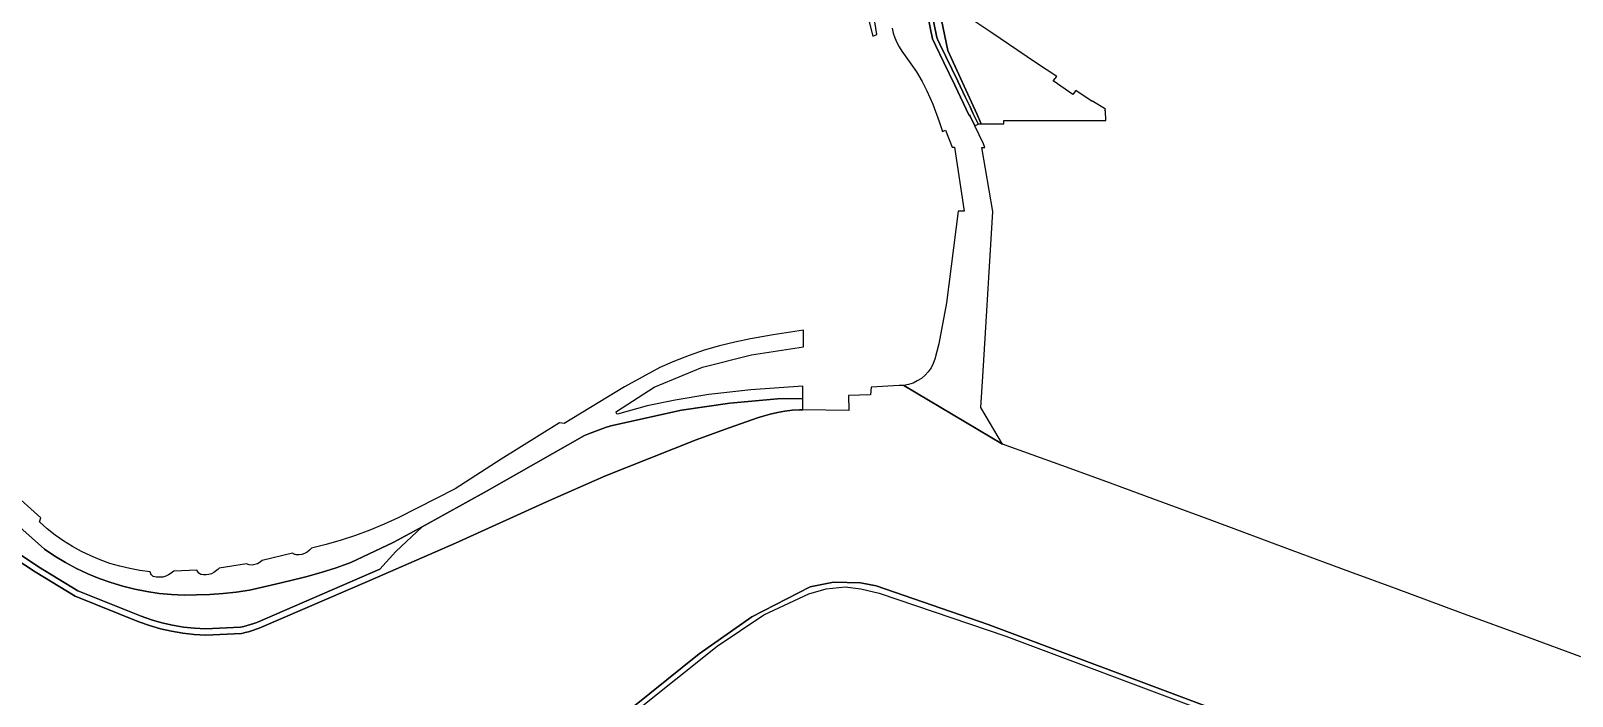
# Model space of a CAD drawing. Header units: metres. Extents: x -62 to 637, y -499 to 559.
# Drawn here: x 264.6 to 450.3, y -139.1 to -59 of the extents above; entities that cross this region are included whole.
import ezdxf

# ---------------------------------------------------------------- set-up
doc = ezdxf.new("R2010")
doc.units = ezdxf.units.M

msp = doc.modelspace()

# ---------------------------------------------------------------- linework, layer by layer
at = {"layer": 'road_0', "color": 8}
for points in [[(339.56, 109.34), (357.01, 22.44), (364.85, -16.54), (373.7, -59.57), (373.74, -59.8), (373.82, -59.97), (374.12, -60.58), (376.26, -65.06), (377.16, -66.91), (377.76, -68.12), (378.14, -68.98), (378.71, -70.16), (379.1, -70.17), (378.57, -68.99), (375.09, -61.34), (370.12, -37.66), (366.3, -19.49), (361.22, 6.2), (356.34, 30.35), (350.24, 60.67), (344.32, 90.2), (340.68, 108.31)], [(370.12, -37.66), (375.09, -61.34), (378.57, -68.99), (379.1, -70.17), (381.81, -70.17), (381.81, -69.77), (384.52, -69.78), (389.88, -69.79), (392.05, -69.78), (394.12, -69.78), (394.06, -68.62), (393.99, -68.58), (394.07, -68.42), (393.76, -68.23), (392.81, -67.67), (392.49, -67.45), (392.46, -67.48), (390.51, -66.15), (390.46, -66.22), (390.15, -66.64), (387.77, -65.02), (388.2, -64.48), (385.65, -62.79), (384.63, -62.13), (380.26, -59.15), (377.35, -57.21)]]:
    msp.add_lwpolyline(points, dxfattribs=at)
at = {"layer": 'road_1', "color": 7}
msp.add_lwpolyline([(257.67, -113.77), (266.28, -121.4), (267.52, -122.23), (268.81, -123.01), (270.12, -123.71), (271.48, -124.35), (272.86, -124.92), (274.27, -125.42), (275.7, -125.86), (277.15, -126.22), (278.62, -126.5), (280.1, -126.72), (281.59, -126.85), (283.09, -126.92), (284.58, -126.91), (286.19, -126.87), (287.79, -126.75), (289.38, -126.57), (290.97, -126.32), (292.54, -125.99), (294.1, -125.6), (295.94, -125.18), (297.77, -124.71), (299.59, -124.2), (301.39, -123.63), (303.17, -123.01), (308.29, -120.59), (311.75, -118.69), (319.58, -114.39), (331.3, -107.71), (331.93, -107.46), (332.57, -107.21), (333.2, -106.97), (333.84, -106.75), (334.49, -106.54), (343.01, -104.66), (348.82, -103.8), (354.56, -103.28), (357.62, -103.25), (357.63, -101.78), (351.33, -102.21), (346.29, -102.76), (342.23, -103.44), (338.87, -104.14), (335.28, -105.12), (335.21, -105.09), (335.15, -105.03), (335.12, -104.95), (335.13, -104.87), (335.17, -104.8), (339.69, -101.9), (345.52, -99.46), (351.44, -97.99), (357.68, -97.04), (357.7, -95.03), (354.03, -95.58), (351.3, -96.08), (349.43, -96.46), (347.58, -96.92), (345.74, -97.45), (343.93, -98.06), (342.15, -98.74), (340.39, -99.5), (336.13, -101.83), (328.85, -106.26), (328.32, -106.19), (321.28, -110.56), (315.74, -114.11), (308.86, -117.62), (307.18, -118.39), (305.47, -119.09), (303.74, -119.74), (301.99, -120.31), (300.22, -120.83), (298.43, -121.28), (298.19, -121.53), (297.92, -121.74), (297.61, -121.91), (297.28, -122.02), (296.94, -122.07), (296.59, -122.07), (296.5, -122.05), (296.41, -122.02), (296.32, -121.98), (296.24, -121.93), (296.16, -121.87), (292.51, -122.75), (292.25, -122.97), (291.94, -123.15), (291.61, -123.26), (291.27, -123.31), (290.92, -123.29), (290.61, -123.15), (287.33, -123.67), (287.14, -123.83), (286.68, -124.2), (286.39, -124.35), (286.08, -124.45), (285.76, -124.49), (285.43, -124.48), (285.11, -124.43), (284.99, -124.36), (284.87, -124.27), (284.77, -124.17), (284.69, -124.06), (284.62, -123.93), (281.84, -124.05), (281.55, -124.3), (281.23, -124.5), (280.88, -124.65), (280.51, -124.75), (280.13, -124.78), (279.75, -124.76), (279.38, -124.67), (279.27, -124.59), (279.18, -124.49), (279.1, -124.37), (279.03, -124.25), (278.99, -124.12), (277.76, -123.97), (276.54, -123.74), (275.33, -123.46), (274.15, -123.11), (272.98, -122.69), (271.84, -122.21), (270.72, -121.67), (269.64, -121.08), (268.59, -120.42), (267.57, -119.71), (266.6, -118.94), (265.67, -118.12), (265.85, -117.62), (258.65, -111.2)], dxfattribs=at)
at = {"layer": 'terrain_0', "color": 8}
msp.add_lwpolyline([(364.3, -16.65), (373.23, -59.93), (373.59, -60.7), (374.58, -62.78), (375.9, -65.52), (377.66, -69.19), (377.75, -69.14), (377.74, -69.17), (378.3, -70.35), (378.33, -70.42), (378.74, -70.23), (378.71, -70.16), (378.14, -68.98), (377.76, -68.12), (377.16, -66.91), (376.26, -65.06), (374.12, -60.58), (373.82, -59.97), (373.74, -59.8), (373.7, -59.57), (364.85, -16.54)], dxfattribs=at)
at = {"layer": 'terrain_5', "color": 3}
msp.add_lwpolyline([(350.84, 18.6), (336.2, 15.63), (342.79, -17.72), (345.01, -18.41), (356.48, -16.08), (360.23, -35.11), (363.1, -48.62), (365.57, -57.72), (366.03, -59.63), (366.51, -59.43), (366.12, -56.89), (365.69, -53.66), (364.21, -47.4), (360.56, -32.73), (359.45, -27.58), (359, -24.68), (359.12, -23.31), (359.6, -22.41), (350.84, 18.6)], close=True, dxfattribs=at)
for points in [[(262.57, -122.42), (265.14, -124.14), (269.95, -127.07), (277.64, -130.15), (278.93, -130.6), (280.24, -130.98), (281.58, -131.28), (282.93, -131.51), (284.29, -131.66), (285.65, -131.74), (289.99, -131.53), (290.21, -131.49), (290.43, -131.44), (290.64, -131.38), (290.86, -131.33), (291.07, -131.27), (292.13, -130.91), (305.44, -125.15), (315.78, -120.67), (326.72, -115.71), (333.85, -112.55), (344.75, -108.23), (348.19, -106.97), (352.17, -105.59), (352.82, -105.37), (353.68, -105.12), (354.56, -104.92), (355.44, -104.77), (356.33, -104.66), (357.22, -104.61), (357.61, -104.6), (357.62, -103.25), (354.56, -103.28), (348.82, -103.8), (343.01, -104.66), (334.49, -106.54), (333.84, -106.75), (333.2, -106.97), (332.57, -107.21), (331.93, -107.46), (331.3, -107.71), (319.58, -114.39), (311.75, -118.69), (308.6, -121.67), (306.66, -123.8), (291.85, -130.22), (291.47, -130.35), (291.08, -130.48), (290.69, -130.6), (290.29, -130.7), (289.9, -130.79), (285.65, -130.99), (284.33, -130.91), (283.01, -130.77), (281.71, -130.55), (280.42, -130.25), (279.15, -129.89), (277.91, -129.45), (270.3, -126.41), (265.54, -123.51), (262.98, -121.8)], [(262.98, -121.8), (265.54, -123.51), (270.3, -126.41), (277.91, -129.45), (279.15, -129.89), (280.42, -130.25), (281.71, -130.55), (283.01, -130.77), (284.33, -130.91), (285.65, -130.99), (289.9, -130.79), (290.29, -130.7), (290.69, -130.6), (291.08, -130.48), (291.47, -130.35), (291.85, -130.22), (306.66, -123.8), (308.6, -121.67), (311.75, -118.69), (308.29, -120.59), (303.17, -123.01), (301.39, -123.63), (299.59, -124.2), (297.77, -124.71), (295.94, -125.18), (294.1, -125.6), (292.54, -125.99), (290.97, -126.32), (289.38, -126.57), (287.79, -126.75), (286.19, -126.87), (284.58, -126.91), (283.09, -126.92), (281.59, -126.85), (280.1, -126.72), (278.62, -126.5), (277.15, -126.22), (275.7, -125.86), (274.27, -125.42), (272.86, -124.92), (271.48, -124.35), (270.12, -123.71), (268.81, -123.01), (267.52, -122.23), (266.28, -121.4), (257.67, -113.77)], [(312.25, -161.03), (347.29, -133.08), (352.9, -129.32), (358.35, -126.76), (360.41, -126.16), (362.7, -125.94), (364.6, -126.16), (366.81, -126.69), (382.07, -131.87), (405.37, -140.64)], [(407.35, -140.75), (379.92, -130.47), (366.46, -125.82), (364.57, -125.45), (361.3, -125.35), (358.48, -125.92), (351.45, -129.56), (345.12, -133.99), (315.83, -157.54)]]:
    msp.add_lwpolyline(points, dxfattribs=at)
at = {"layer": 'water', "color": 5}
for points in [[(368.36, -58.68), (368.51, -59.26), (368.71, -59.83), (368.94, -60.39), (369.21, -60.92), (369.52, -61.44), (369.92, -61.99), (371.29, -63.93), (371.99, -65.08), (372.54, -66.19), (373.25, -67.82), (374.04, -69.9), (374.42, -71.09), (374.5, -71.06), (374.8, -70.95), (375.58, -72.98), (375.89, -72.98), (377.05, -80.71), (376.31, -80.7), (374.9, -91.75), (374, -96.67), (373.51, -98.51), (373.31, -99.05), (373.05, -99.56), (372.72, -100.03), (372.33, -100.46), (371.89, -100.83), (371.4, -101.14), (370.88, -101.39), (370.33, -101.57), (369.77, -101.67), (381.64, -108.76), (379.03, -104.32), (379.32, -99.98), (379.78, -92.68), (380.03, -88.68), (380.49, -80.74), (379.17, -73.02), (379.55, -73.02), (379.37, -72.58), (378.33, -70.42), (378.3, -70.35), (377.74, -69.17), (377.75, -69.14), (377.66, -69.19), (375.9, -65.52), (374.58, -62.78), (373.59, -60.7), (373.23, -59.93), (364.3, -16.65)], [(451.3, -134.37), (445.02, -132.04), (436.86, -129.07), (429, -126.15), (423.5, -124.11), (416.53, -121.55), (406.89, -117.94), (399.76, -115.32), (394.22, -113.3), (388.82, -111.34), (381.64, -108.76), (369.77, -101.67), (369.21, -101.7), (365.86, -101.87), (365.76, -102.83), (363.12, -102.91), (363.15, -104.68), (357.61, -104.6), (357.22, -104.61), (356.33, -104.66), (355.44, -104.77), (354.56, -104.92), (353.68, -105.12), (352.82, -105.37), (352.17, -105.59), (348.19, -106.97), (344.75, -108.23), (333.85, -112.55), (326.72, -115.71), (315.78, -120.67), (305.44, -125.15), (292.13, -130.91), (291.07, -131.27), (290.86, -131.33), (290.64, -131.38), (290.43, -131.44), (290.21, -131.49), (289.99, -131.53), (285.65, -131.74), (284.29, -131.66), (282.93, -131.51), (281.58, -131.28), (280.24, -130.98), (278.93, -130.6), (277.64, -130.15), (269.95, -127.07), (265.14, -124.14), (262.57, -122.42)], [(315.83, -157.54), (345.12, -133.99), (351.45, -129.56), (358.48, -125.92), (361.3, -125.35), (364.57, -125.45), (366.46, -125.82), (379.92, -130.47), (407.35, -140.75)]]:
    msp.add_lwpolyline(points, dxfattribs=at)

doc.saveas('drawing.dxf')
